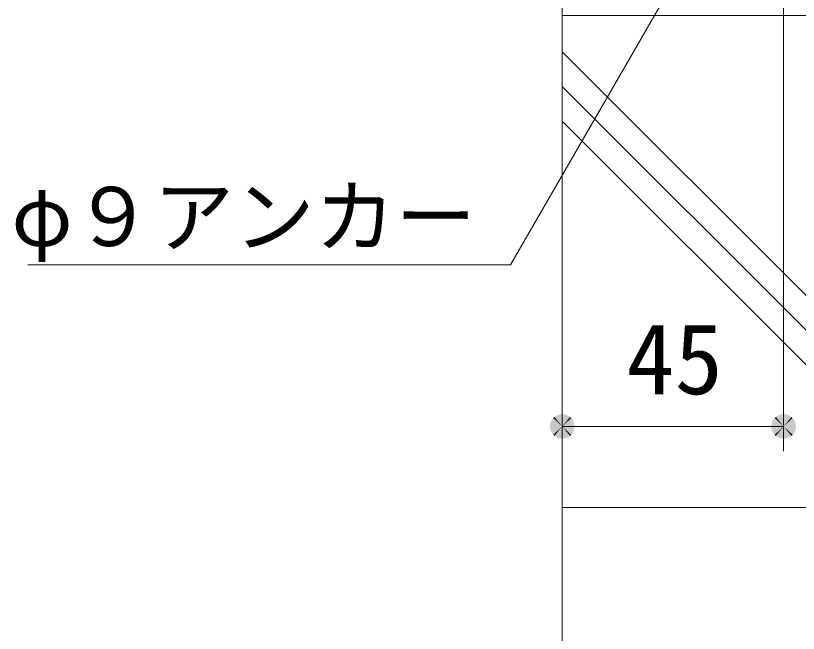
# Model space of a CAD drawing. Units: millimetres at full size, sheet at 1:5; details may follow other scales. Extents: x -1552 to 1963, y -1362 to 1348.
# Drawn here: x 1149.9 to 1309, y -855 to -729.4 of the extents above; entities that cross this region are included whole.
import ezdxf
from ezdxf.enums import TextEntityAlignment as Align

# ---------------------------------------------------------------- set-up
doc = ezdxf.new("R2010")
doc.units = ezdxf.units.MM
doc.header["$LTSCALE"] = 5
for name, color, linetype, lineweight in [('4-4', 7, 'Continuous', 18), ('4-5', 7, 'Continuous', 18), ('4-E', 7, 'Continuous', 18)]:
    doc.layers.add(name, color=color, linetype=linetype, lineweight=lineweight)
doc.styles.add('ＭＳ ゴシック', font='')
doc.styles.get('ＭＳ ゴシック').set_extended_font_data('MS Gothic')

msp = doc.modelspace()

# ---------------------------------------------------------------- linework, layer by layer
at = {"layer": '4-4'}
for p, q in [((1305.98, -689.212), (1305.98, -817.901)), ((1260.98, -802.901), (1260.98, -807.901)), ((1305.98, -812.901), (1260.98, -812.901))]:
    msp.add_line(p, q, dxfattribs=at)
for points in [[(1260.98, -812.901), (1258.958, -811.432), (1259.158, -811.19)], [(1260.98, -812.901), (1259.158, -811.19), (1259.387, -810.975)], [(1260.98, -812.901), (1259.387, -810.975), (1259.641, -810.79)], [(1260.98, -812.901), (1259.641, -810.79), (1259.916, -810.639)], [(1260.98, -812.901), (1259.916, -810.639), (1260.208, -810.524)], [(1260.98, -812.901), (1260.208, -810.524), (1260.512, -810.446)], [(1260.98, -812.901), (1260.512, -810.446), (1260.823, -810.406)], [(1260.98, -812.901), (1260.823, -810.406), (1261.137, -810.406)], [(1260.98, -812.901), (1261.137, -810.406), (1261.449, -810.446)], [(1260.98, -812.901), (1261.449, -810.446), (1261.753, -810.524)], [(1260.98, -812.901), (1261.753, -810.524), (1262.045, -810.639)], [(1260.98, -812.901), (1262.045, -810.639), (1262.32, -810.79)], [(1260.98, -812.901), (1262.32, -810.79), (1262.574, -810.975)], [(1260.98, -812.901), (1262.574, -810.975), (1262.803, -811.19)], [(1260.98, -812.901), (1262.803, -811.19), (1263.003, -811.432)], [(1305.98, -812.901), (1303.958, -811.432), (1304.158, -811.19)], [(1305.98, -812.901), (1304.158, -811.19), (1304.387, -810.975)], [(1305.98, -812.901), (1304.387, -810.975), (1304.641, -810.79)], [(1305.98, -812.901), (1304.641, -810.79), (1304.916, -810.639)], [(1305.98, -812.901), (1304.916, -810.639), (1305.208, -810.524)], [(1305.98, -812.901), (1305.208, -810.524), (1305.512, -810.446)], [(1305.98, -812.901), (1305.512, -810.446), (1305.823, -810.406)], [(1305.98, -812.901), (1305.823, -810.406), (1306.137, -810.406)], [(1305.98, -812.901), (1306.137, -810.406), (1306.449, -810.446)], [(1305.98, -812.901), (1306.449, -810.446), (1306.753, -810.524)], [(1305.98, -812.901), (1306.753, -810.524), (1307.045, -810.639)], [(1305.98, -812.901), (1307.045, -810.639), (1307.32, -810.79)], [(1305.98, -812.901), (1307.32, -810.79), (1307.574, -810.975)], [(1305.98, -812.901), (1307.574, -810.975), (1307.803, -811.19)], [(1305.98, -812.901), (1307.803, -811.19), (1308.003, -811.432)], [(1260.98, -812.901), (1258.48, -812.901), (1258.5, -812.588)], [(1260.98, -812.901), (1258.5, -812.588), (1258.559, -812.28)], [(1260.98, -812.901), (1258.559, -812.28), (1258.656, -811.981)], [(1260.98, -812.901), (1258.656, -811.981), (1258.79, -811.697)], [(1260.98, -812.901), (1258.79, -811.697), (1258.958, -811.432)], [(1260.98, -812.901), (1263.003, -811.432), (1263.171, -811.697)], [(1260.98, -812.901), (1263.171, -811.697), (1263.305, -811.981)], [(1260.98, -812.901), (1263.305, -811.981), (1263.402, -812.28)], [(1260.98, -812.901), (1263.402, -812.28), (1263.461, -812.588)], [(1260.98, -812.901), (1263.461, -812.588), (1263.48, -812.901)], [(1305.98, -812.901), (1303.48, -812.901), (1303.5, -812.588)], [(1305.98, -812.901), (1303.5, -812.588), (1303.559, -812.28)], [(1305.98, -812.901), (1303.559, -812.28), (1303.656, -811.981)], [(1305.98, -812.901), (1303.656, -811.981), (1303.79, -811.697)], [(1305.98, -812.901), (1303.79, -811.697), (1303.958, -811.432)], [(1305.98, -812.901), (1308.003, -811.432), (1308.171, -811.697)], [(1305.98, -812.901), (1308.171, -811.697), (1308.305, -811.981)], [(1305.98, -812.901), (1308.305, -811.981), (1308.402, -812.28)], [(1305.98, -812.901), (1308.402, -812.28), (1308.461, -812.588)], [(1305.98, -812.901), (1308.461, -812.588), (1308.48, -812.901)], [(1260.98, -812.901), (1258.5, -813.215), (1258.48, -812.901)], [(1260.98, -812.901), (1258.559, -813.523), (1258.5, -813.215)], [(1260.98, -812.901), (1258.656, -813.822), (1258.559, -813.523)], [(1260.98, -812.901), (1258.79, -814.106), (1258.656, -813.822)], [(1260.98, -812.901), (1258.958, -814.371), (1258.79, -814.106)], [(1260.98, -812.901), (1259.158, -814.613), (1258.958, -814.371)], [(1260.98, -812.901), (1259.387, -814.828), (1259.158, -814.613)], [(1260.98, -812.901), (1259.641, -815.012), (1259.387, -814.828)], [(1260.98, -812.901), (1259.916, -815.163), (1259.641, -815.012)], [(1260.98, -812.901), (1260.208, -815.279), (1259.916, -815.163)], [(1260.98, -812.901), (1260.512, -815.357), (1260.208, -815.279)], [(1260.98, -812.901), (1260.823, -815.396), (1260.512, -815.357)], [(1260.98, -812.901), (1261.137, -815.396), (1260.823, -815.396)], [(1260.98, -812.901), (1261.449, -815.357), (1261.137, -815.396)], [(1260.98, -812.901), (1261.753, -815.279), (1261.449, -815.357)], [(1260.98, -812.901), (1262.045, -815.163), (1261.753, -815.279)], [(1260.98, -812.901), (1262.32, -815.012), (1262.045, -815.163)], [(1260.98, -812.901), (1262.574, -814.828), (1262.32, -815.012)], [(1260.98, -812.901), (1262.803, -814.613), (1262.574, -814.828)], [(1260.98, -812.901), (1263.003, -814.371), (1262.803, -814.613)], [(1260.98, -812.901), (1263.171, -814.106), (1263.003, -814.371)], [(1260.98, -812.901), (1263.305, -813.822), (1263.171, -814.106)], [(1260.98, -812.901), (1263.402, -813.523), (1263.305, -813.822)], [(1260.98, -812.901), (1263.461, -813.215), (1263.402, -813.523)], [(1260.98, -812.901), (1263.48, -812.901), (1263.461, -813.215)], [(1305.98, -812.901), (1303.5, -813.215), (1303.48, -812.901)], [(1305.98, -812.901), (1303.559, -813.523), (1303.5, -813.215)], [(1305.98, -812.901), (1303.656, -813.822), (1303.559, -813.523)], [(1305.98, -812.901), (1303.79, -814.106), (1303.656, -813.822)], [(1305.98, -812.901), (1303.958, -814.371), (1303.79, -814.106)], [(1305.98, -812.901), (1304.158, -814.613), (1303.958, -814.371)], [(1305.98, -812.901), (1304.387, -814.828), (1304.158, -814.613)], [(1305.98, -812.901), (1304.641, -815.012), (1304.387, -814.828)], [(1305.98, -812.901), (1304.916, -815.163), (1304.641, -815.012)], [(1305.98, -812.901), (1305.208, -815.279), (1304.916, -815.163)], [(1305.98, -812.901), (1305.512, -815.357), (1305.208, -815.279)], [(1305.98, -812.901), (1305.823, -815.396), (1305.512, -815.357)], [(1305.98, -812.901), (1306.137, -815.396), (1305.823, -815.396)], [(1305.98, -812.901), (1306.449, -815.357), (1306.137, -815.396)], [(1305.98, -812.901), (1306.753, -815.279), (1306.449, -815.357)], [(1305.98, -812.901), (1307.045, -815.163), (1306.753, -815.279)], [(1305.98, -812.901), (1307.32, -815.012), (1307.045, -815.163)], [(1305.98, -812.901), (1307.574, -814.828), (1307.32, -815.012)], [(1305.98, -812.901), (1307.803, -814.613), (1307.574, -814.828)], [(1305.98, -812.901), (1308.003, -814.371), (1307.803, -814.613)], [(1305.98, -812.901), (1308.171, -814.106), (1308.003, -814.371)], [(1305.98, -812.901), (1308.305, -813.822), (1308.171, -814.106)], [(1305.98, -812.901), (1308.402, -813.523), (1308.305, -813.822)], [(1305.98, -812.901), (1308.461, -813.215), (1308.402, -813.523)], [(1305.98, -812.901), (1308.48, -812.901), (1308.461, -813.215)]]:
    msp.add_solid(points, dxfattribs=at)
at = {"layer": '4-5'}
for p, q in [((1299.73, -694.738), (1250.497, -780.013)), ((1250.497, -780.013), (1152.348, -780.013))]:
    msp.add_line(p, q, dxfattribs=at)
at = {"layer": '4-E', "color": 2}
for p, q in [((1260.98, -686.412), (1260.98, -829.381)), ((1410.98, -729.381), (1260.98, -729.381)), ((1260.98, -736.713), (1353.648, -829.381)), ((1260.98, -743.784), (1346.577, -829.381)), ((1260.98, -750.855), (1339.506, -829.381))]:
    msp.add_line(p, q, dxfattribs=at)
msp.add_lwpolyline([(1260.98, -1071.615), (1260.98, -829.381), (1410.98, -829.381)], dxfattribs=at)

# ---------------------------------------------------------------- texts
at = {"layer": '4-4', "color": 2, "style": 'ＭＳ ゴシック'}
msp.add_text('45', height=14.44, dxfattribs=at).set_placement((1274, -810.68), align=Align.BOTTOM_LEFT)
at = {"layer": '4-5', "color": 2, "style": 'ＭＳ ゴシック'}
msp.add_text('φ９アンカー', height=12.02, dxfattribs=at).set_placement((1149.048, -779.828), align=Align.BOTTOM_LEFT)

doc.saveas('drawing.dxf')
